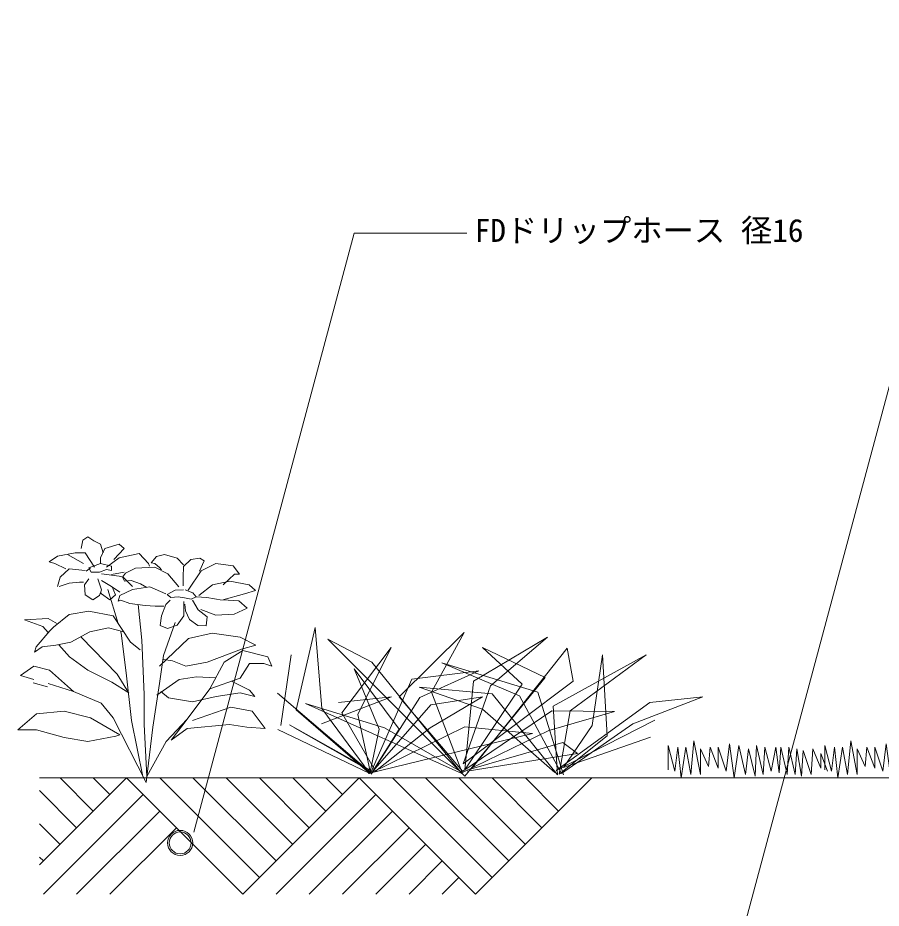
# Model space of a CAD drawing. Units: millimetres, scale not verified. Extents: x -1485 to 1485, y -1050 to 1050.
# Drawn here: x -821 to -270, y -254 to 315 of the extents above; entities that cross this region are included whole.
import ezdxf
from ezdxf.enums import TextEntityAlignment as Align

# ---------------------------------------------------------------- set-up
doc = ezdxf.new("R2010")
doc.units = ezdxf.units.MM
doc.header["$LTSCALE"] = 4
for name, color, linetype, lineweight in [('0-3_HATCH', 9, 'Continuous', 18), ('0-4_KUTAI', 3, 'Continuous', 18), ('0-9_buhin', 2, 'Continuous', 18), ('0-B_MOJI', 7, 'Continuous', 18), ('0-C_GREEN', 3, 'Continuous', 18)]:
    doc.layers.add(name, color=color, linetype=linetype, lineweight=lineweight)
doc.styles.add('ＭＳ ゴシック', font='')
doc.styles.get('ＭＳ ゴシック').set_extended_font_data('MS Gothic')

msp = doc.modelspace()

# ---------------------------------------------------------------- linework, layer by layer
at = {"layer": '0-3_HATCH'}
for p, q in [((-806.668, -226.23), (-751.175, -170.737)), ((-793.601, -170.737), (-772.388, -191.951)), ((-772.388, -170.737), (-761.781, -181.344)), ((-751.175, -170.737), (-676.929, -244.984)), ((-729.962, -170.737), (-666.322, -234.377)), ((-708.748, -170.737), (-655.715, -223.77)), ((-687.535, -170.737), (-645.109, -213.164)), ((-676.929, -244.984), (-602.682, -170.737)), ((-666.322, -170.737), (-634.502, -202.557)), ((-645.109, -170.737), (-623.896, -191.951)), ((-623.896, -170.737), (-613.289, -181.344)), ((-602.682, -170.737), (-528.436, -244.984)), ((-581.469, -170.737), (-517.83, -234.377)), ((-560.256, -170.737), (-507.223, -223.77)), ((-539.043, -170.737), (-496.616, -213.164)), ((-528.436, -244.984), (-454.19, -170.737)), ((-517.83, -170.737), (-486.01, -202.557)), ((-496.616, -170.737), (-475.403, -191.951)), ((-806.668, -178.884), (-782.995, -202.557)), ((-804.208, -244.984), (-740.568, -181.344)), ((-655.715, -244.984), (-592.076, -181.344)), ((-782.995, -244.984), (-729.962, -191.951)), ((-634.502, -244.984), (-581.469, -191.951)), ((-806.668, -200.097), (-793.601, -213.164)), ((-761.781, -244.984), (-719.355, -202.557)), ((-613.289, -244.984), (-570.863, -202.557)), ((-592.076, -244.984), (-560.256, -213.164)), ((-806.668, -221.311), (-804.208, -223.77)), ((-570.863, -244.984), (-549.649, -223.77)), ((-549.649, -244.984), (-539.043, -234.377))]:
    msp.add_line(p, q, dxfattribs=at)
at = {"layer": '0-4_KUTAI'}
msp.add_lwpolyline([(-806.668, -170.737), (-260.055, -170.737), (-204.301, -172.286), (-90.595, -183.657)], dxfattribs=at)
at = {"layer": '0-9_buhin'}
for radius in [8, 7]:
    msp.add_circle((-716.921, -212.237), radius, dxfattribs=at)
at = {"layer": '0-B_MOJI'}
for p, q in [((-397.986, -419.136), (-201.402, 314.526)), ((-708.252, -205.309), (-605.794, 177.069)), ((-605.794, 177.069), (-533.96, 177.069))]:
    msp.add_line(p, q, dxfattribs=at)
at = {"layer": '0-C_GREEN'}
for p, q in [((-775.845, -16.739), (-779.072, -18.89)), ((-772.08, -19.428), (-775.845, -16.739)), ((-779.072, -18.89), (-780.147, -24.268)), ((-767.777, -21.579), (-772.08, -19.428)), ((-766.164, -26.957), (-767.777, -21.579)), ((-755.945, -21.579), (-765.088, -24.268)), ((-783.912, -26.957), (-795.207, -29.109)), ((-778.534, -33.949), (-788.753, -28.033)), ((-777.458, -26.957), (-783.912, -26.957)), ((-771.542, -36.101), (-777.458, -26.957)), ((-765.088, -24.268), (-767.777, -30.185)), ((-755.945, -30.185), (-743.036, -27.495)), ((-743.036, -27.495), (-737.12, -33.949)), ((-726.901, -28.033), (-732.011, -29.378)), ((-718.834, -30.453), (-726.901, -28.033)), ((-796.82, -33.949), (-789.829, -37.176)), ((-767.777, -33.949), (-775.307, -36.639)), ((-767.777, -30.185), (-767.777, -33.949)), ((-760.785, -35.563), (-767.777, -33.949)), ((-764.012, -36.101), (-755.945, -30.185)), ((-737.12, -33.949), (-736.493, -35.612)), ((-732.011, -29.378), (-735.507, -33.412)), ((-714.8, -34.756), (-718.834, -30.453)), ((-710.228, -31.26), (-714.8, -35.832)), ((-704.581, -38.79), (-701.623, -32.067)), ((-703.505, -38.521), (-694.093, -33.949)), ((-694.093, -33.949), (-683.067, -35.294)), ((-787.677, -37.176), (-793.593, -42.555)), ((-777.458, -38.252), (-787.677, -37.176)), ((-774.231, -36.639), (-776.92, -38.79)), ((-775.307, -36.639), (-773.693, -39.328)), ((-773.693, -39.328), (-768.315, -39.328)), ((-768.315, -39.328), (-764.012, -37.714)), ((-764.012, -37.714), (-760.785, -38.252)), ((-760.785, -38.252), (-760.785, -35.563)), ((-752.718, -39.328), (-760.785, -40.941)), ((-733.086, -36.101), (-745.457, -36.908)), ((-724.75, -40.403), (-733.086, -36.101)), ((-711.842, -50.891), (-703.505, -38.521)), ((-793.593, -42.555), (-795.207, -48.471)), ((-769.391, -43.631), (-767.239, -50.622)), ((-767.239, -40.403), (-755.945, -42.017)), ((-767.239, -44.706), (-760.785, -48.471)), ((-717.758, -48.74), (-724.75, -40.403)), ((-682.26, -40.672), (-689.521, -47.395)), ((-685.219, -45.244), (-672.848, -47.395)), ((-787.677, -46.32), (-794.131, -48.471)), ((-781.223, -45.782), (-787.677, -46.32)), ((-778.534, -45.782), (-781.223, -45.782)), ((-767.239, -50.622), (-768.315, -54.387)), ((-763.12, -50.455), (-756.556, -72.117)), ((-760.785, -48.471), (-755.407, -52.236)), ((-760.351, -48.775), (-758.096, -53.849)), ((-747.339, -50.354), (-755.407, -54.387)), ((-736.313, -48.74), (-747.339, -50.354)), ((-742.23, -46.858), (-738.196, -49.278)), ((-726.094, -53.312), (-736.313, -48.74)), ((-725.288, -53.581), (-720.178, -50.891)), ((-720.178, -50.891), (-714.8, -50.622)), ((-713.724, -50.622), (-708.884, -52.505)), ((-768.315, -54.387), (-772.618, -57.077)), ((-767.239, -53.312), (-767.76, -52.444)), ((-761.861, -57.077), (-767.239, -53.312)), ((-758.096, -53.849), (-761.861, -57.077)), ((-722.867, -55.463), (-725.288, -53.581)), ((-709.959, -56.539), (-714.262, -55.732)), ((-748.953, -59.497), (-754.869, -57.345)), ((-739.272, -60.573), (-748.953, -59.497)), ((-743.832, -60.057), (-741.423, -82.702)), ((-726.094, -60.035), (-723.405, -57.345)), ((-674.193, -62.455), (-682.529, -66.22)), ((-679.571, -57.614), (-674.193, -62.455)), ((-787.677, -66.321), (-797.795, -74.512)), ((-775.15, -64.393), (-787.677, -66.321)), ((-759.732, -67.284), (-775.15, -64.393)), ((-748.65, -84.148), (-759.732, -67.284)), ((-801.122, -69.034), (-816.323, -69.878)), ((-816.323, -69.878), (-804.5, -74.1)), ((-795.156, -72.375), (-801.122, -69.034)), ((-725.019, -75.363), (-729.59, -73.481)), ((-720.051, -71.567), (-727.652, -92.679)), ((-718.834, -73.212), (-725.019, -75.363)), ((-705.656, -73.481), (-711.035, -69.716)), ((-800.204, -76.921), (-808.877, -87.039)), ((-804.5, -74.1), (-801.119, -77.988)), ((-797.795, -74.512), (-800.204, -76.921)), ((-774.668, -77.402), (-786.714, -84.148)), ((-762.623, -74.993), (-774.668, -77.402)), ((-752.986, -77.402), (-762.623, -74.993)), ((-711.607, -81.701), (-696.406, -78.323)), ((-696.406, -78.323), (-678.672, -80.856)), ((-786.714, -84.148), (-796.35, -86.075)), ((-757.209, -104.502), (-780.01, -80.856)), ((-742.387, -88.966), (-748.65, -84.148)), ((-741.423, -82.702), (-739.977, -117.393)), ((-730.185, -99.435), (-711.607, -81.701)), ((-805.023, -87.039), (-809.841, -90.411)), ((-808.877, -87.039), (-809.841, -90.411)), ((-796.35, -86.075), (-805.023, -87.039)), ((-794.423, -85.69), (-787.61, -93.524)), ((-677.827, -88.457), (-699.784, -96.902)), ((-688.806, -96.902), (-676.983, -89.301)), ((-676.983, -89.301), (-660.937, -93.524)), ((-469.893, -87.878), (-531.039, -165.016)), ((-523.984, -87.408), (-498.585, -110.925)), ((-466.13, -109.044), (-469.893, -87.878)), ((-787.61, -93.524), (-775.788, -101.968)), ((-727.652, -92.679), (-730.185, -110.413)), ((-721.74, -96.057), (-727.652, -95.213)), ((-713.296, -99.435), (-721.74, -96.057)), ((-660.937, -93.524), (-658.404, -99.435)), ((-646.041, -92.111), (-652.626, -137.265)), ((-785.077, -115.48), (-800.278, -101.968)), ((-775.788, -101.968), (-760.587, -109.569)), ((-699.784, -96.902), (-713.296, -99.435)), ((-698.095, -113.791), (-688.806, -96.902)), ((-672.76, -97.746), (-678.672, -107.035)), ((-605.826, -101.048), (-577.134, -139.617)), ((-589.834, -139.617), (-605.826, -101.048)), ((-537.154, -167.838), (-594.537, -96.815)), ((-757.209, -104.502), (-749.911, -116.139)), ((-751.297, -103.657), (-747.92, -134.059)), ((-731.874, -118.014), (-717.518, -107.88)), ((-717.518, -107.88), (-706.54, -106.191)), ((-706.54, -106.191), (-694.31, -106.91)), ((-678.672, -107.035), (-698.095, -113.791)), ((-595.008, -166.898), (-569.138, -107.633)), ((-810.786, -110.127), (-801.497, -112.66)), ((-801.122, -110.413), (-785.077, -115.48)), ((-760.587, -109.569), (-749.609, -116.325)), ((-730.185, -110.413), (-734.408, -138.281)), ((-684.15, -108.941), (-672.76, -114.636)), ((-536.213, -161.724), (-466.13, -109.044)), ((-518.81, -111.866), (-536.213, -161.724)), ((-535.272, -165.486), (-529.628, -109.044)), ((-498.585, -110.925), (-535.272, -165.486)), ((-767.343, -123.081), (-785.077, -115.48)), ((-739.977, -117.393), (-739.977, -136.666)), ((-724.274, -119.703), (-729.341, -115.48)), ((-698.095, -113.791), (-712.451, -133.214)), ((-693.872, -118.858), (-709.073, -122.236)), ((-678.672, -116.325), (-693.872, -118.858)), ((-654.743, -116.57), (-595.478, -167.368)), ((-582.072, -118.921), (-626.756, -136.324)), ((-615.938, -122.684), (-582.072, -118.921)), ((-536.684, -166.427), (-577.134, -118.921)), ((-523.984, -118.921), (-557.379, -138.676)), ((-556.909, -124.095), (-523.984, -118.921)), ((-556.439, -116.099), (-537.154, -166.898)), ((-517.869, -117.04), (-476.008, -168.779)), ((-473.656, -167.838), (-500.466, -118.451)), ((-488.707, -116.099), (-472.245, -168.779)), ((-759.742, -132.37), (-767.343, -123.081)), ((-709.073, -122.236), (-724.274, -119.703)), ((-636.869, -123.155), (-537.154, -167.838)), ((-586.541, -138.676), (-636.869, -123.155)), ((-563.964, -119.392), (-595.008, -168.309)), ((-594.067, -166.427), (-556.909, -124.095)), ((-476.008, -168.779), (-478.83, -125.036)), ((-790.988, -128.148), (-808.723, -129.837)), ((-774.099, -132.37), (-790.988, -128.148)), ((-709.073, -134.059), (-684.583, -125.614)), ((-684.583, -125.614), (-671.071, -128.148)), ((-595.948, -167.838), (-642.984, -127.388)), ((-626.522, -126.447), (-595.948, -167.838)), ((-592.186, -166.427), (-613.822, -129.269)), ((-603.474, -130.21), (-595.948, -165.486)), ((-537.154, -166.898), (-479.77, -127.858)), ((-477.889, -167.368), (-523.984, -126.917)), ((-468.011, -127.858), (-475.067, -168.309)), ((-755.52, -143.348), (-774.099, -132.37)), ((-738.63, -173.75), (-759.742, -132.37)), ((-747.92, -134.059), (-740.659, -169.773)), ((-712.451, -133.214), (-725.963, -147.571)), ((-712.451, -133.214), (-722.585, -146.726)), ((-428.031, -136.324), (-473.656, -167.838)), ((-808.723, -139.97), (-790.988, -145.037)), ((-739.977, -136.666), (-738.157, -169.773)), ((-734.408, -138.281), (-738.63, -173.75)), ((-712.451, -139.126), (-722.585, -146.726)), ((-685.428, -136.592), (-712.451, -139.126)), ((-674.449, -138.281), (-685.428, -136.592)), ((-654.566, -139.745), (-595.948, -167.838)), ((-595.948, -165.486), (-647.217, -136.795)), ((-594.01, -167.391), (-643.867, -138.699)), ((-595.948, -167.838), (-535.272, -138.206)), ((-595.948, -167.838), (-589.834, -139.617)), ((-577.134, -139.617), (-594.067, -166.427)), ((-557.379, -138.676), (-592.186, -166.427)), ((-536.684, -167.368), (-586.541, -138.676)), ((-481.652, -140.558), (-536.684, -167.368)), ((-535.272, -138.206), (-492, -142.439)), ((-453.901, -137.265), (-472.245, -164.075)), ((-790.988, -145.037), (-775.788, -147.571)), ((-775.788, -147.571), (-758.053, -144.193)), ((-758.053, -144.193), (-755.52, -143.348)), ((-725.963, -147.571), (-738.157, -169.773)), ((-492, -142.439), (-596.889, -167.838)), ((-475.067, -168.309), (-444.494, -143.85)), ((-472.245, -164.075), (-416.743, -144.791)), ((-389.008, -147.043), (-391.06, -168.583)), ((-289.008, -147.043), (-291.06, -168.583)), ((-531.039, -165.016), (-472.715, -148.083)), ((-472.715, -148.083), (-463.308, -155.139)), ((-360.289, -150.12), (-363.366, -170.634)), ((-350.033, -169.608), (-354.135, -152.172)), ((-329.519, -168.583), (-333.622, -151.146)), ((-463.308, -155.139), (-533.861, -166.427))]:
    msp.add_line(p, q, dxfattribs=at)
for points in [[(-759.172, -31.26), (-752.718, -24.268), (-755.945, -21.579)], [(-795.207, -29.109), (-800.585, -32.874), (-796.82, -33.949)], [(-735.507, -33.412), (-733.086, -33.949), (-729.859, -36.639), (-728.784, -37.983)], [(-701.623, -32.067), (-704.312, -30.453), (-710.228, -31.26)], [(-745.457, -36.908), (-751.911, -40.135), (-753.793, -42.555), (-752.449, -45.244), (-748.146, -44.706), (-742.23, -46.858)], [(-714.8, -35.832), (-715.069, -42.555), (-715.069, -48.202)], [(-683.067, -35.294), (-679.033, -40.672), (-682.26, -40.672)], [(-772.618, -57.077), (-777.458, -53.849), (-777.996, -47.395), (-775.307, -43.631)], [(-755.945, -42.017), (-753.255, -42.555), (-747.339, -48.471)], [(-705.119, -54.387), (-696.244, -47.395), (-685.219, -45.244)], [(-672.848, -47.395), (-668.814, -51.16), (-675.806, -53.312)], [(-755.407, -54.387), (-756.482, -57.883), (-754.869, -57.345)], [(-714.262, -55.732), (-718.296, -55.194), (-722.867, -55.463)], [(-708.884, -52.505), (-706.732, -55.194), (-709.959, -56.539)], [(-706.732, -55.194), (-700.009, -55.463), (-690.059, -57.345)], [(-675.806, -53.312), (-689.79, -57.077), (-679.571, -57.614)], [(-727.439, -61.11), (-732.817, -61.11), (-739.272, -60.573)], [(-729.59, -73.481), (-728.784, -67.296), (-726.094, -60.035)], [(-714.531, -58.152), (-714.531, -67.296), (-718.834, -73.212)], [(-711.035, -69.716), (-713.455, -64.068), (-713.993, -59.766)], [(-709.152, -57.345), (-705.388, -63.531), (-699.74, -67.833), (-700.278, -73.75), (-705.656, -73.481)], [(-682.529, -66.22), (-694.093, -66.758), (-703.774, -63.262)], [(-755.116, -76.87), (-754.675, -78.323), (-751.297, -103.657)], [(-642.984, -127.388), (-630.755, -74.708), (-626.522, -126.447)], [(-577.134, -118.921), (-535.743, -78), (-556.439, -116.099)], [(-678.672, -80.856), (-668.538, -85.923), (-677.827, -88.457)], [(-594.537, -96.815), (-622.759, -82.234), (-535.272, -169.72)], [(-529.628, -109.044), (-482.593, -80.823), (-518.81, -111.866)], [(-613.822, -129.269), (-582.308, -87.408), (-603.474, -130.21)], [(-535.272, -169.72), (-484.004, -106.692), (-523.984, -87.408)], [(-478.83, -125.036), (-419.565, -92.111), (-468.011, -127.858)], [(-444.494, -143.85), (-447.316, -92.111), (-453.901, -137.265)], [(-800.278, -101.968), (-810.412, -99.435), (-818.856, -105.346), (-810.412, -107.88)], [(-658.404, -99.435), (-663.471, -97.746), (-672.76, -97.746)], [(-500.466, -118.451), (-549.854, -97.285), (-488.707, -116.099)], [(-569.138, -107.633), (-526.336, -102.459), (-563.964, -119.392)], [(-523.984, -126.917), (-564.435, -112.807), (-517.869, -117.04)], [(-672.76, -114.636), (-669.382, -118.858), (-678.672, -116.325)], [(-417.213, -122.684), (-383.347, -118.921), (-428.031, -136.324)], [(-413.92, -133.973), (-476.948, -165.957), (-417.213, -122.684)], [(-808.723, -129.837), (-820.545, -139.97), (-808.723, -139.97)], [(-671.071, -128.148), (-662.626, -139.126), (-674.449, -138.281)], [(-479.77, -127.858), (-439.79, -128.328), (-481.652, -140.558)], [(-373.623, -151.146), (-373.623, -164.48), (-378.751, -151.146), (-379.777, -163.454), (-384.905, -152.172), (-384.905, -168.583), (-389.008, -147.043)], [(-273.623, -151.146), (-273.623, -164.48), (-278.751, -151.146), (-279.777, -163.454), (-284.905, -152.172), (-284.905, -168.583), (-289.008, -147.043)], [(-399.265, -151.146), (-401.316, -166.531), (-405.419, -150.12), (-405.419, -165.505)], [(-394.137, -151.146), (-397.214, -170.634), (-399.265, -151.146)], [(-391.06, -168.583), (-394.137, -151.146), (-391.06, -168.583)], [(-363.366, -170.634), (-366.443, -149.095), (-368.495, -166.531), (-373.623, -151.146)], [(-354.135, -152.172), (-356.187, -168.583), (-360.289, -150.12)], [(-343.878, -151.146), (-344.904, -168.583), (-349.007, -150.12), (-350.033, -169.608)], [(-333.622, -151.146), (-334.647, -167.557), (-336.699, -151.146), (-339.776, -166.531), (-343.878, -151.146)], [(-303.877, -166.531), (-307.98, -155.249), (-307.98, -164.48), (-313.108, -152.172), (-314.134, -168.583), (-319.262, -153.197), (-320.288, -169.608), (-323.365, -152.172), (-324.391, -168.583), (-328.493, -151.146), (-329.519, -168.583)], [(-299.265, -151.146), (-301.316, -166.531), (-305.419, -150.12), (-305.419, -165.505)], [(-294.137, -151.146), (-297.214, -170.634), (-299.265, -151.146)], [(-291.06, -168.583), (-294.137, -151.146), (-291.06, -168.583)], [(-263.366, -170.634), (-266.443, -149.095), (-268.495, -166.531), (-273.623, -151.146)]]:
    msp.add_lwpolyline(points, dxfattribs=at)

# ---------------------------------------------------------------- texts
at = {"layer": '0-B_MOJI', "style": 'ＭＳ ゴシック'}
msp.add_text('FDドリップホース 径16', height=14.66, dxfattribs=at).set_placement((-528.96, 167.069), align=Align.BOTTOM_LEFT)

doc.saveas('drawing.dxf')
